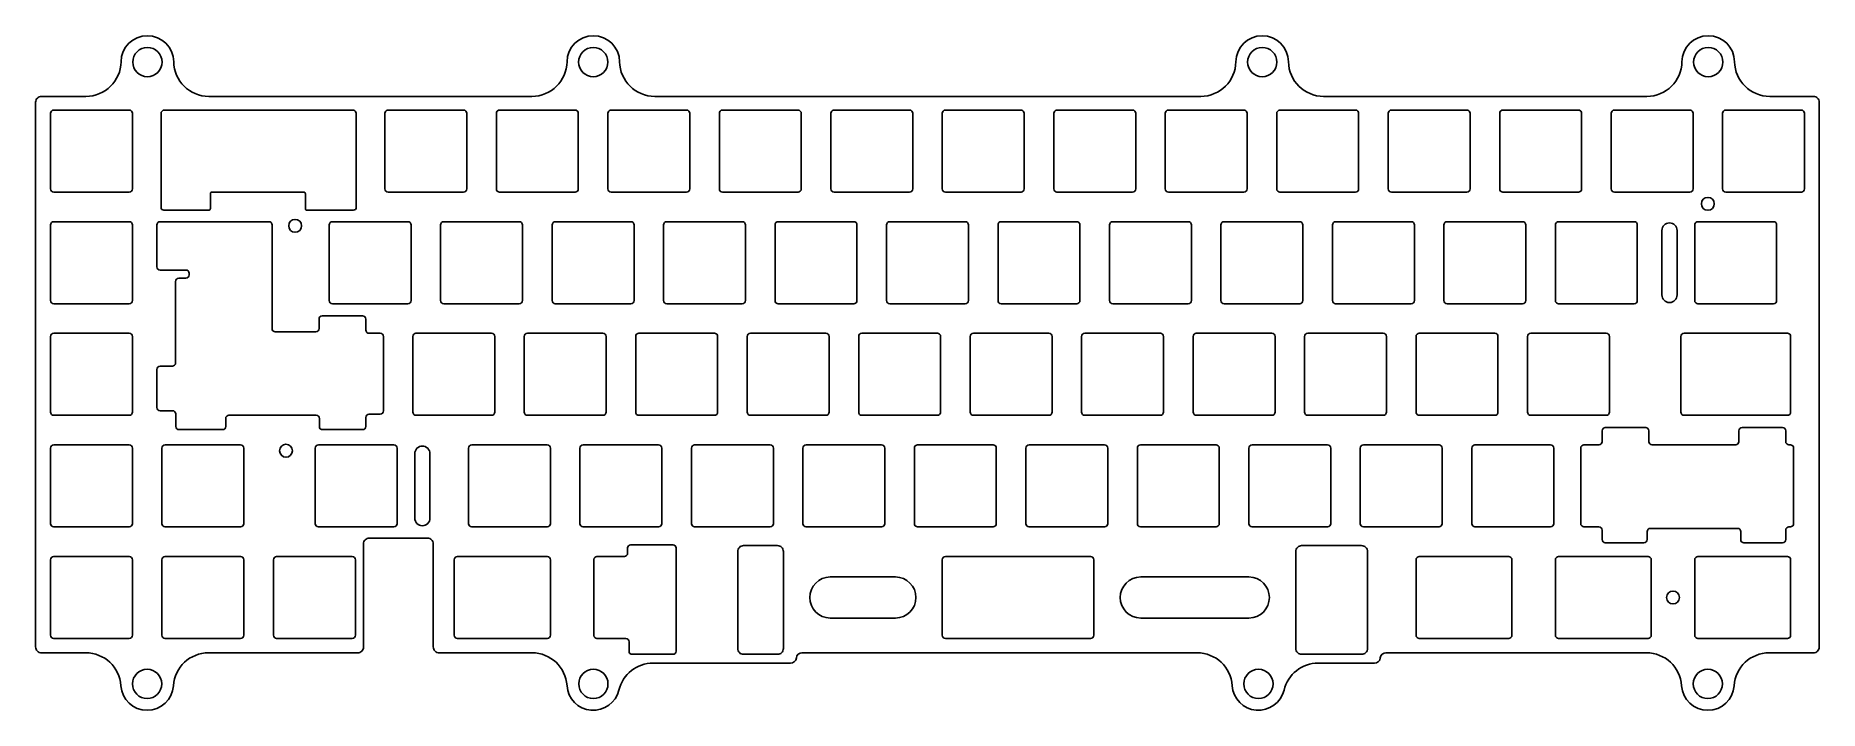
# Model space of a CAD drawing. Header units: millimetres. Extents: x -306 to -1, y -135 to -20.
import ezdxf

# ---------------------------------------------------------------- set-up
doc = ezdxf.new("R2010")
doc.units = ezdxf.units.MM
doc.layers.get('0').update_dxf_attribs({"linetype": 'CONTINUOUS'})

msp = doc.modelspace()

# ---------------------------------------------------------------- linework, layer by layer
for points in [[(-9.46, -125.61, 0.395184), (-15.45, -131.22, -0.936645), (-24.43, -131.22, 0.395184), (-30.42, -125.61), (-74.91, -125.61, 0.379888), (-75.91, -126.49, -0.379888), (-76.9, -127.37), (-86.52, -127.37, 0.346813), (-92.35, -131.97, -0.859843), (-101.22, -131.22, 0.395184), (-107.21, -125.61), (-174.71, -125.61, 0.379889), (-175.7, -126.49, -0.379889), (-176.69, -127.37), (-200.18, -127.37, 0.346813), (-206.02, -131.97, -0.859843), (-214.89, -131.22, 0.395184), (-220.87, -125.61), (-236.74, -125.61, -0.414214), (-237.74, -124.61), (-237.74, -107.02, 0.414214), (-238.74, -106.02), (-248.66, -106.02, 0.414214), (-249.66, -107.02), (-249.66, -124.61, -0.414214), (-250.66, -125.61), (-276.16, -125.61, 0.395184), (-282.15, -131.22, -0.936645), (-291.13, -131.22, 0.395184), (-297.12, -125.61), (-304.69, -125.61, -0.414214), (-305.69, -124.61), (-305.69, -31.63, -0.414214), (-304.69, -30.63), (-297.09, -30.63, 0.410042), (-291.1, -24.71, -0.985838), (-282.1, -24.71, 0.410042), (-276.1, -30.63), (-220.89, -30.63, 0.410042), (-214.89, -24.71, -0.985838), (-205.9, -24.71, 0.410042), (-199.9, -30.63), (-106.59, -30.63, 0.410042), (-100.59, -24.71, -0.985838), (-91.6, -24.71, 0.410042), (-85.6, -30.63), (-30.36, -30.63, 0.410042), (-24.37, -24.71, -0.985838), (-15.37, -24.71, 0.410042), (-9.37, -30.63), (-4.87, -30.63), (-1.89, -30.63, -0.414214), (-0.89, -31.63), (-0.89, -124.61, -0.414214), (-1.89, -125.61)], [(-302.61, -32.97), (-289.71, -32.97, -0.414214), (-289.16, -33.52), (-289.16, -46.42, -0.414214), (-289.71, -46.97), (-302.61, -46.97, -0.414214), (-303.16, -46.42), (-303.16, -33.52, -0.414214)], [(-283.71, -32.97), (-251.46, -32.97, -0.414214), (-250.91, -33.52), (-250.91, -49.56, -0.414214), (-251.41, -50.06), (-259.29, -50.06, -0.414214), (-259.59, -49.76), (-259.59, -47.27, 0.414214), (-259.89, -46.97), (-275.54, -46.97, 0.414214), (-275.84, -47.27), (-275.84, -49.76, -0.414214), (-276.14, -50.06), (-283.76, -50.06, -0.414214), (-284.26, -49.56), (-284.26, -33.52, -0.414214)], [(-246.01, -46.42), (-246.01, -33.52, -0.414214), (-245.46, -32.97), (-232.56, -32.97, -0.414214), (-232.01, -33.52), (-232.01, -46.42, -0.414214), (-232.56, -46.97), (-245.46, -46.97, -0.414214)], [(-226.41, -32.97), (-213.51, -32.97, -0.414214), (-212.96, -33.52), (-212.96, -46.42, -0.414214), (-213.51, -46.97), (-226.41, -46.97, -0.414214), (-226.96, -46.42), (-226.96, -33.52, -0.414214)], [(-207.36, -32.97), (-194.46, -32.97, -0.414214), (-193.91, -33.52), (-193.91, -46.42, -0.414214), (-194.46, -46.97), (-207.36, -46.97, -0.414214), (-207.91, -46.42), (-207.91, -33.52, -0.414214)], [(-188.86, -46.42), (-188.86, -33.52, -0.414214), (-188.31, -32.97), (-175.41, -32.97, -0.414214), (-174.86, -33.52), (-174.86, -46.42, -0.414214), (-175.41, -46.97), (-188.31, -46.97, -0.414214)], [(-169.81, -46.42), (-169.81, -33.52, -0.414214), (-169.26, -32.97), (-156.36, -32.97, -0.414214), (-155.81, -33.52), (-155.81, -46.42, -0.414214), (-156.36, -46.97), (-169.26, -46.97, -0.414214)], [(-150.76, -46.42), (-150.76, -33.52, -0.414214), (-150.21, -32.97), (-137.31, -32.97, -0.414214), (-136.76, -33.52), (-136.76, -46.42, -0.414214), (-137.31, -46.97), (-150.21, -46.97, -0.414214)], [(-131.71, -46.42), (-131.71, -33.52, -0.414214), (-131.16, -32.97), (-118.26, -32.97, -0.414214), (-117.71, -33.52), (-117.71, -46.42, -0.414214), (-118.26, -46.97), (-131.16, -46.97, -0.414214)], [(-112.11, -32.97), (-99.21, -32.97, -0.414214), (-98.66, -33.52), (-98.66, -46.42, -0.414214), (-99.21, -46.97), (-112.11, -46.97, -0.414214), (-112.66, -46.42), (-112.66, -33.52, -0.414214)], [(-93.06, -32.97), (-80.16, -32.97, -0.414214), (-79.61, -33.52), (-79.61, -46.42, -0.414214), (-80.16, -46.97), (-93.06, -46.97, -0.414214), (-93.61, -46.42), (-93.61, -33.52, -0.414214)], [(-74.56, -46.42), (-74.56, -33.52, -0.414214), (-74.01, -32.97), (-61.11, -32.97, -0.414214), (-60.56, -33.52), (-60.56, -46.42, -0.414214), (-61.11, -46.97), (-74.01, -46.97, -0.414214)], [(-55.51, -46.42), (-55.51, -33.52, -0.414214), (-54.96, -32.97), (-42.06, -32.97, -0.414214), (-41.51, -33.52), (-41.51, -46.42, -0.414214), (-42.06, -46.97), (-54.96, -46.97, -0.414214)], [(-35.91, -32.97), (-23.01, -32.97, -0.414214), (-22.46, -33.52), (-22.46, -46.42, -0.414214), (-23.01, -46.97), (-35.91, -46.97, -0.414214), (-36.46, -46.42), (-36.46, -33.52, -0.414214)], [(-16.86, -32.97), (-3.96, -32.97, -0.414214), (-3.41, -33.52), (-3.41, -46.42, -0.414214), (-3.96, -46.97), (-16.86, -46.97, -0.414214), (-17.41, -46.42), (-17.41, -33.52, -0.414214)], [(-289.16, -52.57, 0.414214), (-289.71, -52.02), (-302.61, -52.02, 0.414214), (-303.16, -52.57), (-303.16, -65.47, 0.414214), (-302.61, -66.02), (-289.71, -66.02, 0.414214), (-289.16, -65.47)], [(-284.98, -59.72), (-284.98, -52.57, -0.414214), (-284.43, -52.02), (-265.85, -52.02, -0.414214), (-265.3, -52.57), (-265.3, -70.27, 0.414214), (-264.75, -70.82), (-257.82, -70.82, 0.414214), (-257.27, -70.27), (-257.27, -68.64, -0.414214), (-256.72, -68.09), (-249.82, -68.09, -0.414214), (-249.27, -68.64), (-249.27, -70.52, 0.414214), (-248.72, -71.07), (-246.8, -71.07, -0.414214), (-246.25, -71.62), (-246.25, -84.32, -0.414214), (-246.8, -84.87), (-248.72, -84.87, 0.414214), (-249.27, -85.42), (-249.27, -86.97, -0.414214), (-249.82, -87.52), (-256.66, -87.52, -0.414214), (-257.21, -86.97), (-257.21, -85.62, 0.414214), (-257.76, -85.07), (-272.66, -85.07, 0.414214), (-273.21, -85.62), (-273.21, -86.97, -0.414214), (-273.76, -87.52), (-281.18, -87.52, -0.414214), (-281.73, -86.97), (-281.73, -84.84, 0.414214), (-282.28, -84.29), (-284.43, -84.29, -0.414214), (-284.98, -83.74), (-284.98, -77.24, -0.414214), (-284.43, -76.69), (-282.33, -76.69, 0.414214), (-281.78, -76.14), (-281.78, -62.22, -0.414214), (-281.23, -61.67), (-280.03, -61.67, 0.414214), (-279.48, -61.12), (-279.48, -60.82, 0.414214), (-280.03, -60.27), (-284.43, -60.27, -0.414214)], [(-255.54, -65.47, 0.414214), (-254.99, -66.02), (-242.09, -66.02, 0.414214), (-241.54, -65.47), (-241.54, -52.57, 0.414214), (-242.09, -52.02), (-254.99, -52.02, 0.414214), (-255.54, -52.57)], [(-222.49, -52.57, 0.414214), (-223.04, -52.02), (-235.94, -52.02, 0.414214), (-236.49, -52.57), (-236.49, -65.47, 0.414214), (-235.94, -66.02), (-223.04, -66.02, 0.414214), (-222.49, -65.47)], [(-217.44, -65.47, 0.414214), (-216.89, -66.02), (-203.99, -66.02, 0.414214), (-203.44, -65.47), (-203.44, -52.57, 0.414214), (-203.99, -52.02), (-216.89, -52.02, 0.414214), (-217.44, -52.57)], [(-198.39, -65.47, 0.414214), (-197.84, -66.02), (-184.94, -66.02, 0.414214), (-184.39, -65.47), (-184.39, -52.57, 0.414214), (-184.94, -52.02), (-197.84, -52.02, 0.414214), (-198.39, -52.57)], [(-165.34, -52.57, 0.414214), (-165.89, -52.02), (-178.79, -52.02, 0.414214), (-179.34, -52.57), (-179.34, -65.47, 0.414214), (-178.79, -66.02), (-165.89, -66.02, 0.414214), (-165.34, -65.47)], [(-146.29, -52.57, 0.414214), (-146.84, -52.02), (-159.74, -52.02, 0.414214), (-160.29, -52.57), (-160.29, -65.47, 0.414214), (-159.74, -66.02), (-146.84, -66.02, 0.414214), (-146.29, -65.47)], [(-127.24, -52.57, 0.414214), (-127.79, -52.02), (-140.69, -52.02, 0.414214), (-141.24, -52.57), (-141.24, -65.47, 0.414214), (-140.69, -66.02), (-127.79, -66.02, 0.414214), (-127.24, -65.47)], [(-122.19, -65.47, 0.414214), (-121.64, -66.02), (-108.74, -66.02, 0.414214), (-108.19, -65.47), (-108.19, -52.57, 0.414214), (-108.74, -52.02), (-121.64, -52.02, 0.414214), (-122.19, -52.57)], [(-102.59, -52.02), (-89.69, -52.02, -0.414214), (-89.14, -52.57), (-89.14, -65.47, -0.414214), (-89.69, -66.02), (-102.59, -66.02, -0.414214), (-103.14, -65.47), (-103.14, -52.57, -0.414214)], [(-70.09, -52.57, 0.414214), (-70.64, -52.02), (-83.54, -52.02, 0.414214), (-84.09, -52.57), (-84.09, -65.47, 0.414214), (-83.54, -66.02), (-70.64, -66.02, 0.414214), (-70.09, -65.47)], [(-65.04, -65.47, 0.414214), (-64.49, -66.02), (-51.59, -66.02, 0.414214), (-51.04, -65.47), (-51.04, -52.57, 0.414214), (-51.59, -52.02), (-64.49, -52.02, 0.414214), (-65.04, -52.57)], [(-31.99, -52.57, 0.414214), (-32.54, -52.02), (-45.44, -52.02, 0.414214), (-45.99, -52.57), (-45.99, -65.47, 0.414214), (-45.44, -66.02), (-32.54, -66.02, 0.414214), (-31.99, -65.47)], [(-27.79, -64.52, 1), (-25.19, -64.52), (-25.19, -53.52, 1), (-27.79, -53.52)], [(-8.18, -52.57, 0.414214), (-8.73, -52.02), (-21.63, -52.02, 0.414214), (-22.18, -52.57), (-22.18, -65.47, 0.414214), (-21.63, -66.02), (-8.73, -66.02, 0.414214), (-8.18, -65.47)], [(-289.16, -71.62, 0.414214), (-289.71, -71.07), (-302.61, -71.07, 0.414214), (-303.16, -71.62), (-303.16, -84.52, 0.414214), (-302.61, -85.07), (-289.71, -85.07, 0.414214), (-289.16, -84.52)], [(-227.25, -71.62, 0.414214), (-227.8, -71.07), (-240.7, -71.07, 0.414214), (-241.25, -71.62), (-241.25, -84.52, 0.414214), (-240.7, -85.07), (-227.8, -85.07, 0.414214), (-227.25, -84.52)], [(-222.2, -84.52, 0.414214), (-221.65, -85.07), (-208.75, -85.07, 0.414214), (-208.2, -84.52), (-208.2, -71.62, 0.414214), (-208.75, -71.07), (-221.65, -71.07, 0.414214), (-222.2, -71.62)], [(-189.15, -71.62, 0.414214), (-189.7, -71.07), (-202.6, -71.07, 0.414214), (-203.15, -71.62), (-203.15, -84.52, 0.414214), (-202.6, -85.07), (-189.7, -85.07, 0.414214), (-189.15, -84.52)], [(-170.1, -71.62, 0.414214), (-170.65, -71.07), (-183.55, -71.07, 0.414214), (-184.1, -71.62), (-184.1, -84.52, 0.414214), (-183.55, -85.07), (-170.65, -85.07, 0.414214), (-170.1, -84.52)], [(-151.05, -71.62, 0.414214), (-151.6, -71.07), (-164.5, -71.07, 0.414214), (-165.05, -71.62), (-165.05, -84.52, 0.414214), (-164.5, -85.07), (-151.6, -85.07, 0.414214), (-151.05, -84.52)], [(-132, -71.62, 0.414214), (-132.55, -71.07), (-145.45, -71.07, 0.414214), (-146, -71.62), (-146, -84.52, 0.414214), (-145.45, -85.07), (-132.55, -85.07, 0.414214), (-132, -84.52)], [(-126.95, -84.52, 0.414214), (-126.4, -85.07), (-113.5, -85.07, 0.414214), (-112.95, -84.52), (-112.95, -71.62, 0.414214), (-113.5, -71.07), (-126.4, -71.07, 0.414214), (-126.95, -71.62)], [(-107.35, -71.07), (-94.45, -71.07, -0.414214), (-93.9, -71.62), (-93.9, -84.52, -0.414214), (-94.45, -85.07), (-107.35, -85.07, -0.414214), (-107.9, -84.52), (-107.9, -71.62, -0.414214)], [(-74.85, -71.62, 0.414214), (-75.4, -71.07), (-88.3, -71.07, 0.414214), (-88.85, -71.62), (-88.85, -84.52, 0.414214), (-88.3, -85.07), (-75.4, -85.07, 0.414214), (-74.85, -84.52)], [(-69.8, -84.52, 0.414214), (-69.25, -85.07), (-56.35, -85.07, 0.414214), (-55.8, -84.52), (-55.8, -71.62, 0.414214), (-56.35, -71.07), (-69.25, -71.07, 0.414214), (-69.8, -71.62)], [(-36.75, -71.62, 0.414214), (-37.3, -71.07), (-50.2, -71.07, 0.414214), (-50.75, -71.62), (-50.75, -84.52, 0.414214), (-50.2, -85.07), (-37.3, -85.07, 0.414214), (-36.75, -84.52)], [(-24.56, -84.52, 0.414214), (-24.01, -85.07), (-6.34, -85.07, 0.414214), (-5.79, -84.52), (-5.79, -71.62, 0.414214), (-6.34, -71.07), (-24.01, -71.07, 0.414214), (-24.56, -71.62)], [(-38.01, -104.67, 0.414214), (-38.56, -104.12), (-41.11, -104.12, -0.414214), (-41.66, -103.57), (-41.66, -90.67, -0.414214), (-41.11, -90.12), (-38.56, -90.12, 0.414214), (-38.01, -89.57), (-38.01, -87.72, -0.414214), (-37.46, -87.17), (-30.56, -87.17, -0.414214), (-30.01, -87.72), (-30.01, -89.57, 0.414214), (-29.46, -90.12), (-15.18, -90.12, 0.414214), (-14.63, -89.57), (-14.63, -87.72, -0.414214), (-14.08, -87.17), (-7.18, -87.17, -0.414214), (-6.63, -87.72), (-6.63, -89.57, 0.414214), (-6.08, -90.12), (-5.83, -90.12, -0.414214), (-5.28, -90.67), (-5.28, -103.57, -0.414214), (-5.83, -104.12), (-6.08, -104.12, 0.414214), (-6.63, -104.67), (-6.63, -106.26, -0.414214), (-7.18, -106.81), (-13.77, -106.81, -0.414214), (-14.32, -106.26), (-14.32, -104.92, 0.414214), (-14.87, -104.37), (-29.77, -104.37, 0.414214), (-30.32, -104.92), (-30.32, -106.26, -0.414214), (-30.87, -106.81), (-37.46, -106.81, -0.414214), (-38.01, -106.26)], [(-289.16, -90.67, 0.414214), (-289.71, -90.12), (-302.61, -90.12, 0.414214), (-303.16, -90.67), (-303.16, -103.57, 0.414214), (-302.61, -104.12), (-289.71, -104.12, 0.414214), (-289.16, -103.57)], [(-270.11, -90.67, 0.414214), (-270.66, -90.12), (-283.56, -90.12, 0.414214), (-284.11, -90.67), (-284.11, -103.57, 0.414214), (-283.56, -104.12), (-270.66, -104.12, 0.414214), (-270.11, -103.57)], [(-244.47, -104.12), (-257.37, -104.12, -0.414214), (-257.92, -103.57), (-257.92, -90.67, -0.414214), (-257.37, -90.12), (-244.47, -90.12, -0.414214), (-243.92, -90.67), (-243.92, -103.57, -0.414214)], [(-238.31, -91.62), (-238.31, -102.62, -1), (-240.91, -102.62), (-240.91, -91.62, -1)], [(-217.73, -90.67, 0.414214), (-218.28, -90.12), (-231.18, -90.12, 0.414214), (-231.73, -90.67), (-231.73, -103.57, 0.414214), (-231.18, -104.12), (-218.28, -104.12, 0.414214), (-217.73, -103.57)], [(-212.68, -103.57, 0.414214), (-212.13, -104.12), (-199.23, -104.12, 0.414214), (-198.68, -103.57), (-198.68, -90.67, 0.414214), (-199.23, -90.12), (-212.13, -90.12, 0.414214), (-212.68, -90.67)], [(-193.63, -103.57, 0.414214), (-193.08, -104.12), (-180.18, -104.12, 0.414214), (-179.63, -103.57), (-179.63, -90.67, 0.414214), (-180.18, -90.12), (-193.08, -90.12, 0.414214), (-193.63, -90.67)], [(-160.58, -90.67, 0.414214), (-161.13, -90.12), (-174.03, -90.12, 0.414214), (-174.58, -90.67), (-174.58, -103.57, 0.414214), (-174.03, -104.12), (-161.13, -104.12, 0.414214), (-160.58, -103.57)], [(-155.53, -103.57, 0.414214), (-154.98, -104.12), (-142.08, -104.12, 0.414214), (-141.53, -103.57), (-141.53, -90.67, 0.414214), (-142.08, -90.12), (-154.98, -90.12, 0.414214), (-155.53, -90.67)], [(-122.48, -90.67, 0.414214), (-123.03, -90.12), (-135.93, -90.12, 0.414214), (-136.48, -90.67), (-136.48, -103.57, 0.414214), (-135.93, -104.12), (-123.03, -104.12, 0.414214), (-122.48, -103.57)], [(-103.43, -90.67, 0.414214), (-103.98, -90.12), (-116.88, -90.12, 0.414214), (-117.43, -90.67), (-117.43, -103.57, 0.414214), (-116.88, -104.12), (-103.98, -104.12, 0.414214), (-103.43, -103.57)], [(-98.38, -103.57, 0.414214), (-97.83, -104.12), (-84.93, -104.12, 0.414214), (-84.38, -103.57), (-84.38, -90.67, 0.414214), (-84.93, -90.12), (-97.83, -90.12, 0.414214), (-98.38, -90.67)], [(-78.78, -90.12, 0.414214), (-79.33, -90.67), (-79.33, -103.57, 0.414214), (-78.78, -104.12), (-65.88, -104.12, 0.414214), (-65.33, -103.57), (-65.33, -90.67, 0.414214), (-65.88, -90.12)], [(-60.28, -103.57, 0.414214), (-59.73, -104.12), (-46.83, -104.12, 0.414214), (-46.28, -103.57), (-46.28, -90.67, 0.414214), (-46.83, -90.12), (-59.73, -90.12, 0.414214), (-60.28, -90.67)], [(-289.71, -123.17), (-302.61, -123.17, -0.414214), (-303.16, -122.62), (-303.16, -109.72, -0.414214), (-302.61, -109.17), (-289.71, -109.17, -0.414214), (-289.16, -109.72), (-289.16, -122.62, -0.414214)], [(-270.66, -123.17), (-283.56, -123.17, -0.414214), (-284.11, -122.62), (-284.11, -109.72, -0.414214), (-283.56, -109.17), (-270.66, -109.17, -0.414214), (-270.11, -109.72), (-270.11, -122.62, -0.414214)], [(-251.06, -109.72), (-251.06, -122.62, -0.414214), (-251.61, -123.17), (-264.51, -123.17, -0.414214), (-265.06, -122.62), (-265.06, -109.72, -0.414214), (-264.51, -109.17), (-251.61, -109.17, -0.414214)], [(-217.73, -109.72), (-217.73, -122.62, -0.414214), (-218.28, -123.17), (-233.61, -123.17, -0.414214), (-234.16, -122.62), (-234.16, -109.72, -0.414214), (-233.61, -109.17), (-218.28, -109.17, -0.414214)], [(-204.29, -125.32, 0.414214), (-203.74, -125.87), (-196.79, -125.87, 0.414214), (-196.24, -125.32), (-196.24, -107.72, 0.414214), (-196.79, -107.17), (-203.99, -107.17, 0.414214), (-204.54, -107.72), (-204.54, -108.62, -0.414214), (-205.09, -109.17), (-209.79, -109.17, 0.414067), (-210.29, -109.67), (-210.29, -122.67, 0.414214), (-209.79, -123.17), (-204.84, -123.17, -0.414214), (-204.29, -123.72)], [(-185.72, -124.87, 0.414214), (-184.72, -125.87), (-178.91, -125.87, 0.414214), (-177.91, -124.87), (-177.91, -108.32, 0.414214), (-178.91, -107.32), (-184.72, -107.32, 0.414214), (-185.72, -108.32)], [(-124.86, -109.72), (-124.86, -122.62, -0.414214), (-125.41, -123.17), (-150.21, -123.17, -0.414214), (-150.76, -122.62), (-150.76, -109.72, -0.414214), (-150.21, -109.17), (-125.41, -109.17, -0.414214)], [(-90.36, -124.87, 0.414214), (-89.36, -125.87), (-79.1, -125.87, 0.414214), (-78.1, -124.87), (-78.1, -108.32, 0.414214), (-79.1, -107.32), (-89.36, -107.32, 0.414214), (-90.36, -108.32)], [(-53.42, -109.72), (-53.42, -122.62, -0.414214), (-53.97, -123.17), (-69.25, -123.17, -0.414214), (-69.8, -122.62), (-69.8, -109.72, -0.414214), (-69.25, -109.17), (-53.97, -109.17, -0.414214)], [(-30.16, -123.17), (-45.44, -123.17, -0.414214), (-45.99, -122.62), (-45.99, -109.72, -0.414214), (-45.44, -109.17), (-30.16, -109.17, -0.414214), (-29.61, -109.72), (-29.61, -122.62, -0.414214)], [(-6.34, -123.17), (-21.63, -123.17, -0.414214), (-22.18, -122.62), (-22.18, -109.72, -0.414214), (-21.63, -109.17), (-6.34, -109.17, -0.414214), (-5.79, -109.72), (-5.79, -122.62, -0.414214)], [(-169.91, -112.67), (-158.76, -112.67, -1), (-158.76, -119.67), (-169.91, -119.67, -1)], [(-98.36, -119.67), (-116.86, -119.67, -1), (-116.86, -112.67), (-98.36, -112.67, -1)]]:
    msp.add_lwpolyline(points, format="xyb", close=True)
for centre, radius in [((-286.6, -24.77), 2.5), ((-210.4, -24.77), 2.5), ((-96.09, -24.77), 2.5), ((-19.87, -24.77), 2.5), ((-19.94, -48.97), 1.1), ((-261.35, -52.72), 1.1), ((-262.92, -91.12), 1.1), ((-25.89, -116.17), 1.1), ((-286.64, -130.92), 2.5), ((-210.39, -130.92), 2.5), ((-96.73, -130.92), 2.5), ((-19.94, -130.92), 2.5)]:
    msp.add_circle(centre, radius)

doc.saveas('drawing.dxf')
